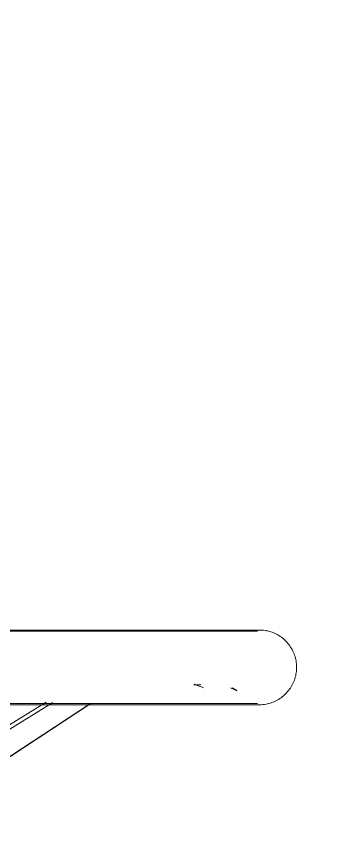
# Model space of a CAD drawing. Header units: millimetres. Extents: x -69706 to 52883, y -6882 to 68885.
# Drawn here: x 41449.8 to 41519.5, y 66718.2 to 66893.2 of the extents above; entities that cross this region are included whole.
import ezdxf

# ---------------------------------------------------------------- set-up
doc = ezdxf.new("R2010")
doc.units = ezdxf.units.MM
doc.layers.add('XFM7P20PCW$0$M-EQPM-3', color=252, linetype='Continuous', lineweight=9)
doc.layers.add('XFM7P20PCW$0$SH-TEXT', color=252, linetype='Continuous')
doc.styles.add('XFM7P20PCW$0$aa-txt', font='isocp.shx', dxfattribs={"bigfont": 'chineset'})
doc.dimstyles.new('XFM7P20PCW$0$adim-5', dxfattribs={"dimscale": 10, "dimtxt": 0.25, "dimasz": 0.25, "dimexe": 0.1, "dimexo": 0.5, "dimgap": 0.15, "dimtad": 0, "dimdec": 4, "dimlfac": 5, "dimdsep": 46, "dimtxsty": 'XFM7P20PCW$0$aa-txt', "dimcen": 2.5, "dimclrd": 3, "dimclre": 3, "dimclrt": 256, "dimadec": 0, "dimazin": 0, "dimtfac": 1, "dimtdec": 4, "dimtmove": 0, "dimatfit": 3, "dimfxl": 1, "dimtolj": 1, "dimtzin": 0, "dimarcsym": 0})

# ---------------------------------------------------------------- blocks, each defined once
blk = doc.blocks.new('XFM7P20PCW$0$A$C33a3deab')
at = {"layer": 'XFM7P20PCW$0$M-EQPM-3'}
for p, q in [((372.49, 1969.91), (607.51, 1969.91)), ((372.49, 1969.91), (607.51, 1969.91)), ((606.61, 1969.67), (373.39, 1969.67)), ((377.15, 1969.67), (373.39, 1969.67)), ((606.61, 1969.67), (377.82, 1969.67)), ((386.93, 1958.18), (385.45, 1958.18)), ((377.95, 1957.07), (378.76, 1957.55)), ((607.51, 1953.94), (372.49, 1953.94)), ((409.42, 1953.94), (372.49, 1953.94)), ((373.39, 1954.17), (457.37, 1954.17)), ((373.39, 1954.17), (377.15, 1954.17)), ((377.82, 1954.17), (409.07, 1954.17)), ((409, 1954.23), (444.58, 1930.79)), ((409.05, 1954.23), (444.68, 1930.76)), ((455.62, 1930.76), (417.06, 1954.38)), ((418.53, 1954.46), (456.22, 1931.37))]:
    blk.add_line(p, q, dxfattribs=at)
at = {"layer": 'XFM7P20PCW$0$M-EQPM-3', "flags": 128}
for points in [[(372.49, 1953.94), (372.17, 1953.96), (371.85, 1954), (371.54, 1954.06), (371.22, 1954.12), (370.91, 1954.2), (370.61, 1954.29), (370.3, 1954.39), (370, 1954.5), (369.71, 1954.63), (369.42, 1954.77), (369.14, 1954.92), (368.86, 1955.08), (368.59, 1955.25), (368.33, 1955.43), (368.07, 1955.62), (367.82, 1955.82), (367.58, 1956.03), (367.35, 1956.26), (367.13, 1956.49), (366.92, 1956.73), (366.71, 1956.97), (366.52, 1957.23), (366.34, 1957.49), (366.17, 1957.76), (366.01, 1958.04), (365.86, 1958.32), (365.72, 1958.61), (365.59, 1958.9), (365.48, 1959.2), (365.37, 1959.5), (365.28, 1959.81), (365.2, 1960.12), (365.14, 1960.44), (365.09, 1960.75), (365.05, 1961.07), (365.02, 1961.39), (365, 1961.71), (365, 1962.03), (365.01, 1962.35), (365.03, 1962.67), (365.07, 1962.98), (365.12, 1963.3), (365.18, 1963.61), (365.25, 1963.92), (365.34, 1964.23), (365.44, 1964.54), (365.55, 1964.84), (365.67, 1965.13), (365.81, 1965.42), (365.95, 1965.71), (366.11, 1965.99), (366.28, 1966.26), (366.46, 1966.52), (366.65, 1966.78), (366.85, 1967.03), (367.06, 1967.28), (367.27, 1967.51), (367.5, 1967.73), (367.74, 1967.95), (367.98, 1968.15), (368.24, 1968.35), (368.5, 1968.53), (368.77, 1968.71), (369.04, 1968.87), (369.32, 1969.03), (369.61, 1969.17), (369.9, 1969.3), (370.2, 1969.42), (370.5, 1969.52), (370.81, 1969.62), (371.12, 1969.7), (371.43, 1969.77), (371.74, 1969.82), (372.06, 1969.87), (372.38, 1969.9), (372.49, 1969.91)], [(372.49, 1969.91), (372.55, 1969.91), (372.58, 1969.91)], [(428.71, 1969.91), (424.75, 1969.91), (420.9, 1969.91), (417.16, 1969.91), (413.54, 1969.91), (410.03, 1969.91), (406.66, 1969.91), (403.42, 1969.91), (400.32, 1969.91), (397.36, 1969.91), (394.55, 1969.91), (391.89, 1969.91), (389.39, 1969.91), (387.05, 1969.91), (384.87, 1969.91), (382.87, 1969.91), (381.03, 1969.91), (379.37, 1969.91), (377.88, 1969.91), (376.58, 1969.91), (375.46, 1969.91), (374.52, 1969.91), (373.76, 1969.91), (373.19, 1969.91), (372.81, 1969.91), (372.61, 1969.91), (372.58, 1969.91)], [(372.58, 1969.91), (372.68, 1969.91), (372.96, 1969.91), (373.43, 1969.91), (374.08, 1969.91), (374.93, 1969.91), (375.95, 1969.91), (377.16, 1969.91), (378.55, 1969.91), (380.11, 1969.91), (381.85, 1969.91), (383.77, 1969.91), (385.85, 1969.91), (388.1, 1969.91), (390.52, 1969.91), (393.09, 1969.91), (395.82, 1969.91), (398.7, 1969.91), (401.73, 1969.91), (404.89, 1969.91), (408.2, 1969.91), (411.63, 1969.91), (415.19, 1969.91), (418.87, 1969.91), (422.66, 1969.91), (426.56, 1969.91)], [(379.16, 1957.58), (378.17, 1957.09), (377.75, 1956.91), (377.95, 1957.07)], [(377.87, 1957.02), (377.88, 1957.02), (377.93, 1957.05), (377.95, 1957.07)], [(372.58, 1953.93), (372.52, 1953.94), (372.49, 1953.94)], [(372.58, 1953.93), (372.68, 1953.93), (372.96, 1953.93), (373.43, 1953.93), (374.08, 1953.93), (374.93, 1953.93), (375.95, 1953.93), (377.16, 1953.93), (378.55, 1953.93), (380.11, 1953.93), (381.85, 1953.93), (383.77, 1953.93), (385.85, 1953.93), (388.1, 1953.93), (390.52, 1953.93), (393.09, 1953.93), (395.82, 1953.93), (398.7, 1953.93), (401.73, 1953.93), (404.89, 1953.93), (408.2, 1953.93), (411.63, 1953.93), (415.19, 1953.93), (418.87, 1953.93), (422.66, 1953.93), (426.56, 1953.93)], [(409.5, 1953.93), (406.66, 1953.93), (403.42, 1953.93), (400.32, 1953.93), (397.36, 1953.93), (394.55, 1953.93), (391.89, 1953.93), (389.39, 1953.93), (387.05, 1953.93), (384.87, 1953.93), (382.87, 1953.93), (381.03, 1953.93), (379.37, 1953.93), (377.88, 1953.93), (376.58, 1953.93), (375.46, 1953.93), (374.52, 1953.93), (373.76, 1953.93), (373.19, 1953.93), (372.81, 1953.93), (372.61, 1953.93), (372.58, 1953.93)]]:
    blk.add_lwpolyline(points, dxfattribs=at)
at = {"layer": 'XFM7P20PCW$0$M-EQPM-3'}
blk.add_open_spline([(386.88, 1958.3), (386.16, 1958.02), (385.48, 1957.78), (384.87, 1957.57)], degree=3, dxfattribs=at)
blk = doc.blocks.new('XFM7P20PCW$0$A$Cd4ff1465')
at = {"layer": 'XFM7P20PCW$0$SH-TEXT', "annotation_type": 0, "has_hookline": 1, "hookline_direction": 0}
blk.add_leader([(220.0127, 83.3494), (229.1905, 72.2775), (231.6905, 72.2775)], dimstyle='XFM7P20PCW$0$adim-5', dxfattribs=at)
at = {"layer": 'XFM7P20PCW$0$SH-TEXT', "annotation_type": 0, "has_hookline": 1, "hookline_direction": 0, "horizontal_direction": (-1, 0, 0)}
blk.add_leader([(309.7085, 78.9488), (301.4326, 67.751), (298.9326, 67.751)], dimstyle='XFM7P20PCW$0$adim-5', dxfattribs=at)

msp = doc.modelspace()

# ---------------------------------------------------------------- block references
at = {"xscale": 30, "yscale": 30, "zscale": 30}
msp.add_blockref('XFM7P20PCW$0$A$Cd4ff1465', (33168.778, 64392.725), dxfattribs=at)
at = {"xscale": -1}
msp.add_blockref('XFM7P20PCW$0$A$C33a3deab', (41874.712, 64792.078), dxfattribs=at)

doc.saveas('drawing.dxf')
